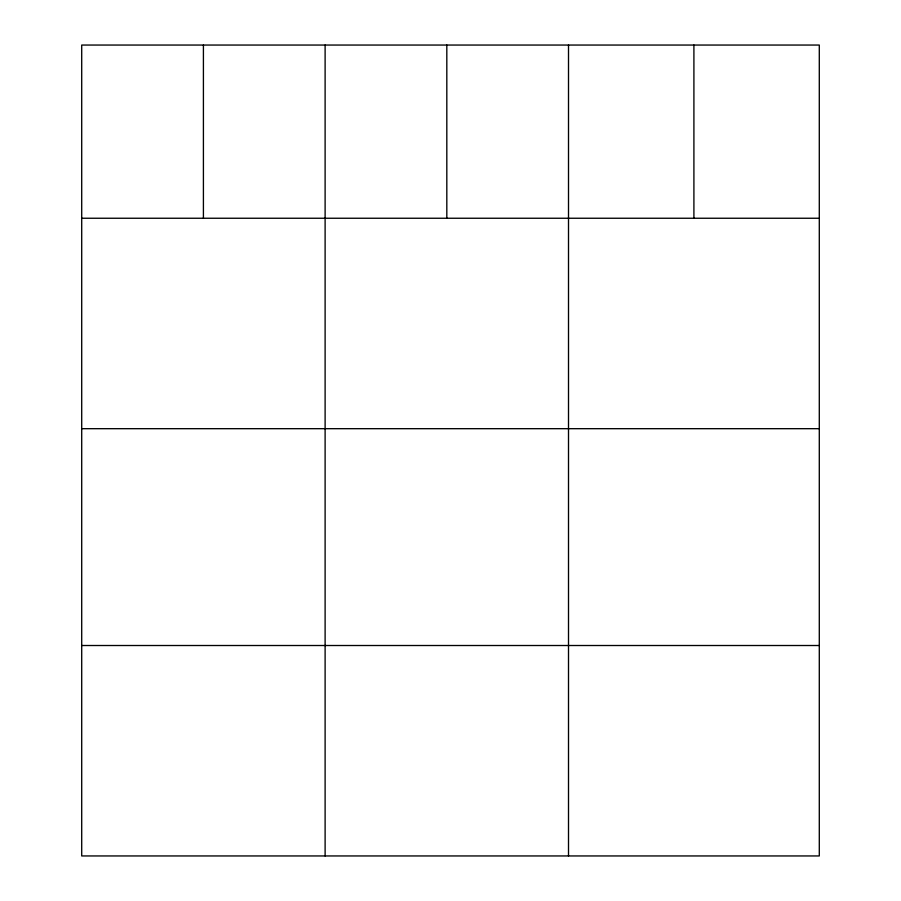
<?xml version="1.0" encoding="UTF-8"?>
<svg xmlns="http://www.w3.org/2000/svg" width="901" height="901" viewBox="0 0 901 901"><rect width="100%" height="100%" fill="white"/><g stroke="black" fill="none" stroke-linecap="round" stroke-linejoin="round"><path stroke-width="1.35" d="M819.291 218.245L819.291 855.95L81.709 855.95L81.709 45.05L819.291 45.05L819.291 218.245L81.709 218.245M81.709 428.685L819.291 428.685M81.709 645.51L819.291 645.51M693.905 45.05L693.905 218.245M568.508 45.05L568.508 855.95M446.817 45.05L446.817 218.245M325.115 45.05L325.115 855.95M203.412 45.05L203.412 218.245"/></g></svg>
